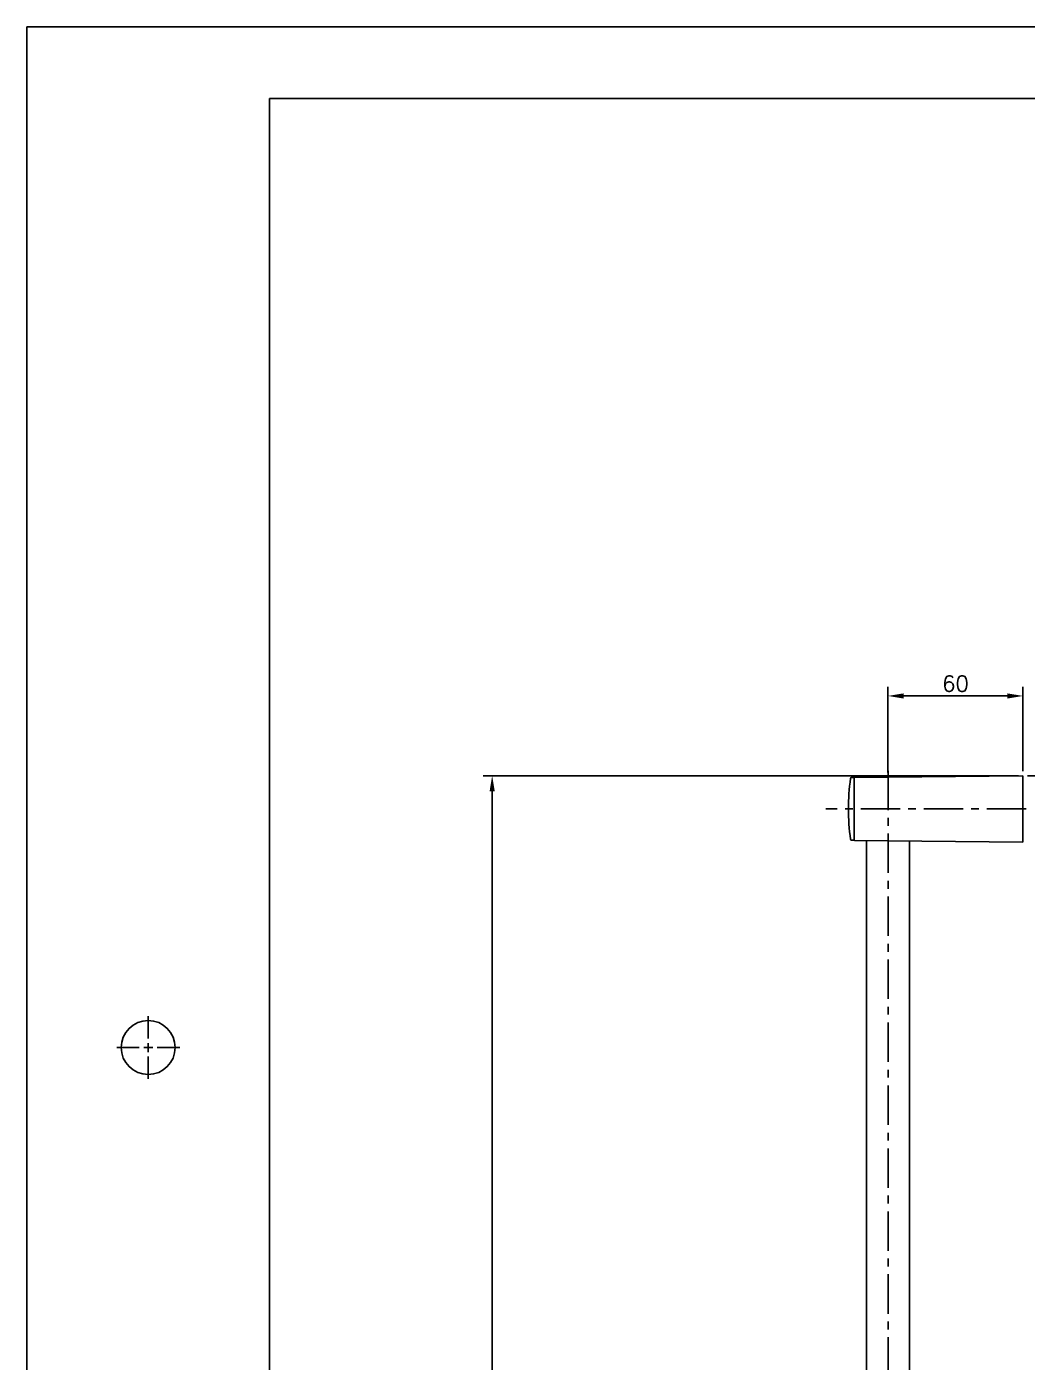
# Model space of a CAD drawing. Extents: x -5353 to -4933, y -5183 to -4589.
# Drawn here: x -5352.7 to -5130.2, y -4886 to -4589 of the extents above; entities that cross this region are included whole.
import ezdxf

# ---------------------------------------------------------------- set-up
doc = ezdxf.new("R2010")
doc.units = 0
doc.header["$LTSCALE"] = 7
doc.linetypes.add('CENTER', pattern=[2, 1.25, -0.25, 0.25, -0.25])
doc.layers.get('0').update_dxf_attribs({"color": 2, "linetype": 'CONTINUOUS'})
doc.layers.get('Defpoints').update_dxf_attribs({"linetype": 'CONTINUOUS'})
for name, color, linetype in [('DWG', 7, 'CONTINUOUS'), ('PKE5012_DXF_CONTINUOUS_LINE', 7, 'CONTINUOUS'), ('PRC5007_DXF_AXIS', 7, 'CONTINUOUS'), ('PRC5007_DXF_CONTINUOUS_LINE', 7, 'CONTINUOUS'), ('PZE5061_DXF_AXIS', 7, 'CONTINUOUS'), ('PZE5061_DXF_CONTINUOUS_LINE', 7, 'CONTINUOUS'), ('TXT', 4, 'CONTINUOUS')]:
    doc.layers.add(name, color=color, linetype=linetype)
doc.styles.add('DD', font='romans', dxfattribs={"bigfont": 'GHS.shx'})
doc.dimstyles.new('DWJ', dxfattribs={"dimscale": 0, "dimtxt": 3.5, "dimasz": 3.5, "dimexe": 2, "dimexo": 1, "dimgap": 1, "dimtad": 1, "dimdec": 4, "dimdsep": 46, "dimtxsty": 'DD', "dimcen": 3, "dimclrd": 2, "dimclre": 2, "dimclrt": 2, "dimadec": 3, "dimazin": 2, "dimtfac": 1, "dimtdec": 4, "dimtmove": 0, "dimatfit": 3, "dimfxl": 1, "dimtvp": 1, "dimtolj": 1, "dimtzin": 0, "dimlwd": -1, "dimlwe": -1, "dimarcsym": 0})

# ---------------------------------------------------------------- blocks, each defined once
blk = doc.blocks.new('BORDER')
for p, q in [((1, 1), (0, 1)), ((0, 1), (0, 0))]:
    blk.add_line(p, q)
blk = doc.blocks.new('*D5')
at = {"layer": 'Defpoints', "color": 0, "transparency": 16777216}
for p in [(-5249.2, -4755.58), (-5131.21, -4755.58), (-5131.21, -5105.83)]:
    blk.add_point(p, dxfattribs=at)
at = {"layer": 'DWG', "color": 2, "transparency": 16777216}
for p, q in [((-5132.21, -4755.58), (-5251.2, -4755.58)), ((-5249.2, -5102.33), (-5249.2, -4759.08)), ((-5132.21, -5105.83), (-5251.2, -5105.83))]:
    blk.add_line(p, q, dxfattribs=at)
for points in [[(-5249.78, -4759.08), (-5248.62, -4759.08), (-5249.2, -4755.58)], [(-5249.78, -5102.33), (-5248.62, -5102.33), (-5249.2, -5105.83)]]:
    blk.add_solid(points, dxfattribs=at)
at = {"layer": 'DWG', "color": 2, "transparency": 16777216, "insert": (-5251.95, -4928.88), "char_height": 3.5, "attachment_point": 5, "rotation": 90, "style": 'DD'}
blk.add_mtext('\\A1;700', dxfattribs=at)
blk = doc.blocks.new('*D6')
at = {"layer": 'Defpoints', "color": 0, "transparency": 16777216}
for p in [(-5131.21, -4737.84), (-5161.21, -4755.87), (-5131.21, -4755.58)]:
    blk.add_point(p, dxfattribs=at)
at = {"layer": 'DWG', "color": 2, "transparency": 16777216}
for p, q in [((-5161.21, -4754.87), (-5161.21, -4735.84)), ((-5131.21, -4754.58), (-5131.21, -4735.84)), ((-5157.71, -4737.84), (-5134.71, -4737.84))]:
    blk.add_line(p, q, dxfattribs=at)
for points in [[(-5157.71, -4737.26), (-5157.71, -4738.42), (-5161.21, -4737.84)], [(-5134.71, -4737.26), (-5134.71, -4738.42), (-5131.21, -4737.84)]]:
    blk.add_solid(points, dxfattribs=at)
at = {"layer": 'DWG', "color": 2, "transparency": 16777216, "insert": (-5146.21, -4735.09), "char_height": 3.5, "attachment_point": 5, "style": 'DD'}
blk.add_mtext('\\A1;60', dxfattribs=at)
blk = doc.blocks.new('*D8')
at = {"layer": 'Defpoints', "color": 0, "transparency": 16777216}
for p in [(-5131.21, -4755.58), (-5113.44, -4755.58), (-5117.2, -4762.95)]:
    blk.add_point(p, dxfattribs=at)
at = {"layer": 'DWG', "color": 2, "transparency": 16777216}
for p, q in [((-5113.44, -4752.08), (-5113.44, -4736.58)), ((-5130.21, -4755.58), (-5111.44, -4755.58)), ((-5113.44, -4762.95), (-5113.44, -4755.58)), ((-5116.2, -4762.95), (-5111.44, -4762.95)), ((-5113.44, -4766.45), (-5113.44, -4769.95))]:
    blk.add_line(p, q, dxfattribs=at)
for points in [[(-5114.03, -4752.08), (-5112.86, -4752.08), (-5113.44, -4755.58)], [(-5114.03, -4766.45), (-5112.86, -4766.45), (-5113.44, -4762.95)]]:
    blk.add_solid(points, dxfattribs=at)
at = {"layer": 'DWG', "color": 2, "transparency": 16777216, "insert": (-5117.11, -4742.58), "char_height": 3.5, "attachment_point": 5, "rotation": 90, "style": 'DD'}
blk.add_mtext('\\A1;(15)', dxfattribs=at)

msp = doc.modelspace()

# ---------------------------------------------------------------- linework, layer by layer
for p, q in [((-5325.66728, -4814.0159), (-5325.66728, -4809.0159)), ((-5327.66728, -4816.0159), (-5332.66728, -4816.0159)), ((-5326.66728, -4816.0159), (-5324.66728, -4816.0159)), ((-5325.66728, -4817.0159), (-5325.66728, -4815.0159)), ((-5323.66728, -4816.0159), (-5318.66728, -4816.0159)), ((-5325.66728, -4818.0159), (-5325.66728, -4823.0159))]:
    msp.add_line(p, q)
msp.add_circle((-5325.66728, -4816.0159), 6)
at = {"layer": 'PKE5012_DXF_CONTINUOUS_LINE', "color": 7, "linetype": 'Continuous'}
for p, q in [((-5169.29422, -4755.97887), (-5168.8579, -4755.97887)), ((-5169.29422, -4769.92887), (-5168.8579, -4769.92887))]:
    msp.add_line(p, q, dxfattribs=at)
for centre, radius, start, end in [((-5120.7579, -4762.95387), 49.25, 172.1115484, 187.8884516), ((-5169.29422, -4756.22887), 0.25, 90, 172.1115484), ((-5168.8579, -4756.07887), 0.1, 0, 90), ((-5169.29422, -4769.67887), 0.25, 187.8884516, 270), ((-5168.8579, -4769.82887), 0.1, 270, 0)]:
    msp.add_arc(centre, radius, start, end, dxfattribs=at)
at = {"layer": 'PRC5007_DXF_AXIS', "color": 2, "linetype": 'CENTER'}
msp.add_line((-5161.2079, -4754.45387), (-5161.2079, -5106.95387), dxfattribs=at)
at = {"layer": 'PRC5007_DXF_CONTINUOUS_LINE', "color": 7, "linetype": 'Continuous'}
for p, q in [((-5165.9579, -4922.71903), (-5165.9579, -4769.98863)), ((-5156.4579, -4922.71915), (-5156.4579, -4770.08165))]:
    msp.add_line(p, q, dxfattribs=at)
at = {"layer": 'PZE5061_DXF_AXIS', "color": 2, "linetype": 'CENTER'}
msp.add_line((-5130.49066, -4762.95387), (-5175.0079, -4762.95387), dxfattribs=at)
at = {"layer": 'PZE5061_DXF_CONTINUOUS_LINE', "color": 7, "linetype": 'Continuous'}
for p, q in [((-5168.7579, -4769.86219), (-5168.7579, -4756.04556)), ((-5168.65887, -4755.94556), (-5131.2079, -4755.57887)), ((-5131.2079, -4770.32887), (-5131.2079, -4755.57887)), ((-5168.65887, -4769.96219), (-5131.2079, -4770.32887))]:
    msp.add_line(p, q, dxfattribs=at)
for centre, start, end in [((-5168.6579, -4756.04556), 90.5609721, 180), ((-5168.6579, -4769.86219), 180, 269.4390279)]:
    msp.add_arc(centre, 0.1, start, end, dxfattribs=at)
at = {"layer": 'TXT'}
for p, q in [((-5298.66728, -5167.0159), (-5298.66728, -4605.0159)), ((-5298.66728, -4605.0159), (-4946.66728, -4605.0159))]:
    msp.add_line(p, q, dxfattribs=at)

# ---------------------------------------------------------------- block references
at = {"xscale": 420, "yscale": 594, "zscale": 420}
msp.add_blockref('BORDER', (-5352.66728, -5183.0159), dxfattribs=at)

# ---------------------------------------------------------------- dimensions: what is measured, and where the dimension line sits
at = {"layer": 'DWG'}
dim = msp.add_linear_dim(base=(-5131.2079, -4737.84157), p1=(-5161.2079, -4755.87261), p2=(-5131.2079, -4755.57887), text='60', dimstyle='DWJ', override={"dimscale": 1}, dxfattribs=at)
dim.commit()
dim.dimension.update_dxf_attribs({"geometry": '*D6', "text_midpoint": (-5146.2079, -4735.09157)})
dim = msp.add_linear_dim(base=(-5113.44479, -4755.57887), p1=(-5117.19991, -4762.95387), p2=(-5131.2079, -4755.57887), angle=90, text='(15)', dimstyle='DWJ', override={"dimscale": 1}, dxfattribs=at)
dim.commit()
dim.dimension.update_dxf_attribs({"geometry": '*D8', "text_midpoint": (-5117.11145, -4742.57887)})
dim = msp.add_linear_dim(base=(-5249.20064, -4755.57887), p1=(-5131.2079, -5105.82887), p2=(-5131.2079, -4755.57887), angle=90, text='700', dimstyle='DWJ', override={"dimscale": 1}, dxfattribs=at)
dim.commit()
dim.dimension.update_dxf_attribs({"geometry": '*D5', "text_midpoint": (-5249.20064, -4928.88465), "dimtype": 128})

doc.saveas('drawing.dxf')
